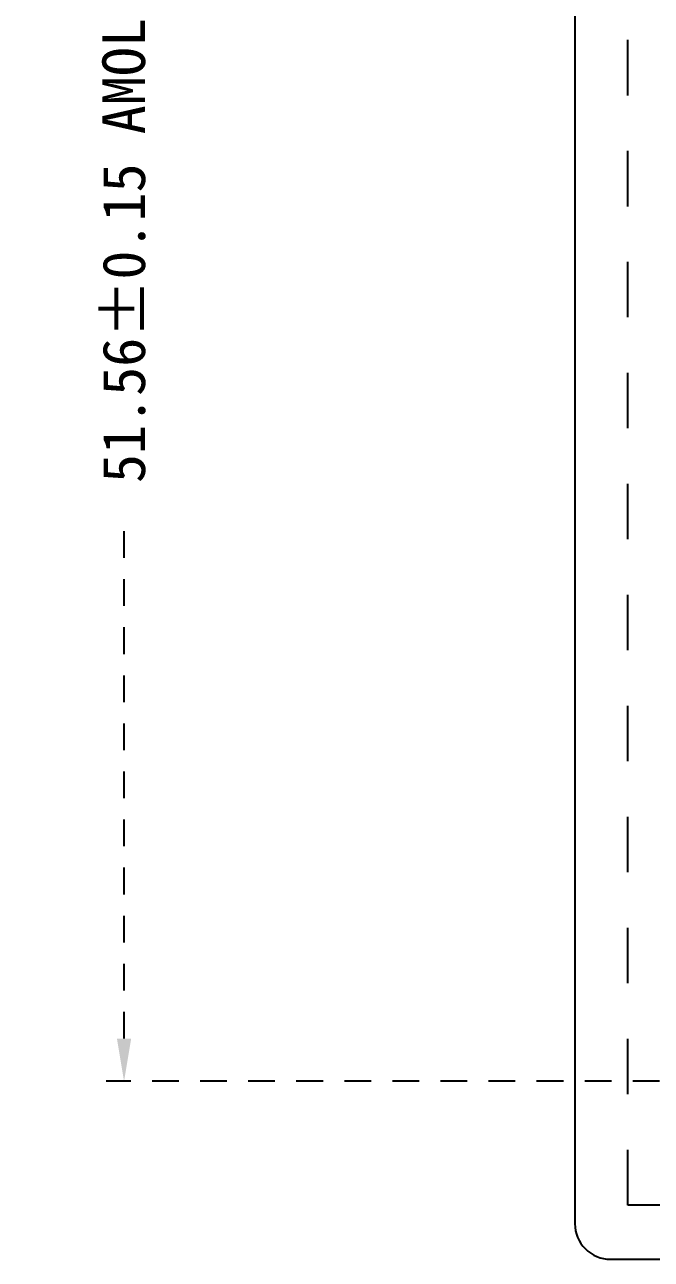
# Model space of a CAD drawing. Header units: millimetres. Extents: x 13 to 345, y 14 to 248.
# Drawn here: x 185.49 to 203.09, y 131.28 to 165.95 of the extents above; entities that cross this region are included whole.
import ezdxf

# ---------------------------------------------------------------- set-up
doc = ezdxf.new("R2010")
doc.units = ezdxf.units.MM
doc.linetypes.add('JIS_02_0.7', pattern=[1.35, 0.75, -0.6])
doc.linetypes.add('PADS_DASH_38100', pattern=[0.254, 0.127, -0.127])
doc.layers.get('Defpoints').update_dxf_attribs({"lineweight": 13})
doc.layers.add('Cover lens', color=6, linetype='Continuous')
doc.layers.add('Sensor', color=7, linetype='Continuous')
doc.styles.add('宋体', font='SimSun.ttf')
doc.dimstyles.new('ISO-25$0', dxfattribs={"dimtxt": 1.2, "dimasz": 1.2, "dimexe": 0.5, "dimexo": 0.625, "dimtad": 0, "dimdsep": 46, "dimtxsty": '宋体', "dimcen": 2.5, "dimclrd": 4, "dimclre": 4, "dimclrt": 4, "dimadec": 0, "dimazin": 0, "dimtp": 1.2, "dimtm": 1.2, "dimtfac": 1, "dimtmove": 0, "dimatfit": 3, "dimfxl": 1, "dimtolj": 1, "dimarcsym": 0})

# ---------------------------------------------------------------- blocks, each defined once
blk = doc.blocks.new('*D167')
at = {"color": 4, "linetype": 'JIS_02_0.7', "lineweight": -2, "transparency": 16777216}
for p, q in [((203.321, 187.84), (187.783, 187.84)), ((188.283, 186.64), (188.283, 171.94)), ((188.283, 137.48), (188.283, 152.179)), ((203.321, 136.28), (187.783, 136.28))]:
    blk.add_line(p, q, dxfattribs=at)
at = {"color": 4, "linetype": 'JIS_02_0.7', "transparency": 16777216}
for points in [[(188.083, 186.64), (188.483, 186.64), (188.283, 187.84)], [(188.083, 137.48), (188.483, 137.48), (188.283, 136.28)]]:
    blk.add_solid(points, dxfattribs=at)
at = {"layer": 'Defpoints', "color": 0, "linetype": 'JIS_02_0.7', "transparency": 16777216}
for p in [(203.946, 187.84), (188.283, 136.28), (203.946, 136.28)]:
    blk.add_point(p, dxfattribs=at)
at = {"color": 4, "linetype": 'JIS_02_0.7', "transparency": 16777216, "insert": (188.283, 162.06), "char_height": 1.2, "attachment_point": 5, "rotation": 90, "style": '宋体'}
blk.add_mtext('\\A1;51.56%%P0.15 AMOLED O.D', dxfattribs=at)

msp = doc.modelspace()

# ---------------------------------------------------------------- linework, layer by layer
at = {"layer": 'Cover lens', "color": 152, "true_color": 0x2776bb}
msp.add_lwpolyline([(244.666, 192.8395), (201.946, 192.8395, 0.4142136), (200.946, 191.8395), (200.946, 132.2795, 0.4142136), (201.946, 131.2795), (244.666, 131.2795, 0.4142136), (245.666, 132.2795), (245.666, 191.8395, 0.4142136)], format="xyb", close=True, dxfattribs=at)
at = {"layer": 'Sensor', "linetype": 'PADS_DASH_38100', "ltscale": 12.271851}
msp.add_lwpolyline([(203.5668, 132.7995), (202.436, 132.7995), (202.436, 189.4142), (244.176, 189.4142), (244.176, 132.7995), (217.8667, 132.7995)], dxfattribs=at)

# ---------------------------------------------------------------- dimensions: what is measured, and where the dimension line sits
at = {"linetype": 'JIS_02_0.7'}
dim = msp.add_linear_dim(base=(188.2834, 136.2795), p1=(203.946, 187.8395), p2=(203.946, 136.2795), angle=90, text='<>%%P0.15 AMOLED O.D', dimstyle='ISO-25$0', dxfattribs=at)
dim.commit()
dim.dimension.update_dxf_attribs({"geometry": '*D167', "text_midpoint": (188.2834, 162.0595)})

doc.saveas('drawing.dxf')
